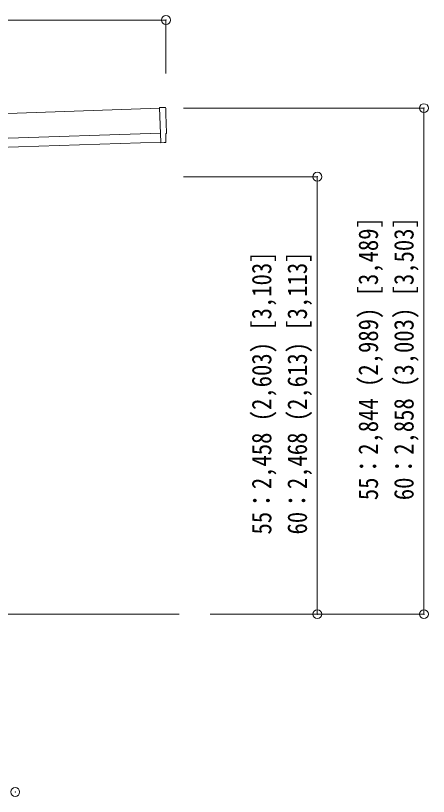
# Model space of a CAD drawing. Units: millimetres, scale not verified. Extents: x -14053 to 14053, y -9700 to 9700.
# Drawn here: x 5133 to 7452, y -183 to 4205 of the extents above; entities that cross this region are included whole.
import ezdxf
from ezdxf.enums import TextEntityAlignment as Align

# ---------------------------------------------------------------- set-up
doc = ezdxf.new("R2010")
doc.units = ezdxf.units.MM
doc.header["$LTSCALE"] = 50
doc.header["$PDMODE"] = 32
doc.header["$PDSIZE"] = 50
for name, color, linetype, lineweight in [('0-2_建具', 4, 'Continuous', 9), ('0-4_設備', 7, 'Continuous', 9), ('0-8_外構', 6, 'Continuous', 9)]:
    doc.layers.add(name, color=color, linetype=linetype, lineweight=lineweight)
doc.styles.add('ＭＳ ゴシック', font='')
doc.styles.get('ＭＳ ゴシック').set_extended_font_data('MS Gothic')

msp = doc.modelspace()

# ---------------------------------------------------------------- linework, layer by layer
at = {"layer": '0-2_建具'}
for p, q in [((5942.24, 3684.15), (559.23, 3504.71)), ((563.89, 3364.79), (5946.9, 3544.22)), ((565.56, 3314.82), (5948.57, 3494.25)), ((5948.66, 3491.49), (5948.7, 3490.48)), ((5968.32, 3491.14), (5975.22, 3491.73))]:
    msp.add_line(p, q, dxfattribs=at)
for points in [[(5973.68, 3688.63), (5942.07, 3689.23), (5948.66, 3491.49)], [(5977.96, 3494.81), (5976.39, 3541.82), (5976.99, 3541.84)], [(5967.56, 3491.39), (5966.88, 3492), (5948.7, 3490.48)]]:
    msp.add_lwpolyline(points, dxfattribs=at)
for centre, major_axis, ratio, start_param, end_param in [((5973.62, 3685.63), (3, 0.1), 0.99863, 6.2683889, 7.8016218), ((10739.18, 3774.02), (-4760.73, -158.69), 0.99863, 6.2683889, 6.2976778), ((5976.85, 3546.24), (4.4, 0.15), 0.99863, 4.712389, 6.2976778), ((5968.23, 3492.14), (0.75, -0.666), 0.9974, 4.712389, 5.5252311), ((5974.96, 3494.72), (2.25, -2), 0.9974, 5.5252311, 7.0411395)]:
    msp.add_ellipse(centre, major_axis=major_axis, ratio=ratio, start_param=start_param, end_param=end_param, dxfattribs=at)
at = {"layer": '0-4_設備'}
msp.add_line((6051.75, 841.06), (4863.37, 841.06), dxfattribs=at)
at = {"layer": '0-8_外構'}
for p, q in [((528.23, 4180.04), (5977.9, 4180.04)), ((5977.9, 4180.04), (5977.9, 3880.04)), ((7426.9, 3685.18), (6076.9, 3685.18)), ((7426.9, 3685.18), (7426.9, 841.06)), ((6827.9, 3299.4), (6076.9, 3299.4)), ((6827.9, 3299.4), (6827.9, 841.06)), ((6827.9, 841.06), (6226.9, 841.06)), ((7426.9, 841.06), (6226.9, 841.06))]:
    msp.add_line(p, q, dxfattribs=at)
for p in [(5977.9, 4180.04), (7426.9, 3685.18), (6827.9, 3299.4), (6827.9, 841.06), (7426.9, 841.06), (5130.87, -157.94)]:
    msp.add_point(p, dxfattribs=at)

# ---------------------------------------------------------------- texts
at = {"layer": '0-8_外構', "color": 7, "style": 'ＭＳ ゴシック', "width": 0.85}
for s, p in [('55：2,844 (2,989) [3,489]', (7201.9, 1481.87)), ('60：2,858 (3,003) [3,503]', (7401.9, 1481.87)), ('55：2,458 (2,603) [3,103]', (6602.9, 1288.98)), ('60：2,468 (2,613) [3,113]', (6802.9, 1288.98))]:
    msp.add_text(s, height=110, rotation=90, dxfattribs=at).set_placement(p, align=Align.BOTTOM_LEFT)

doc.saveas('drawing.dxf')
